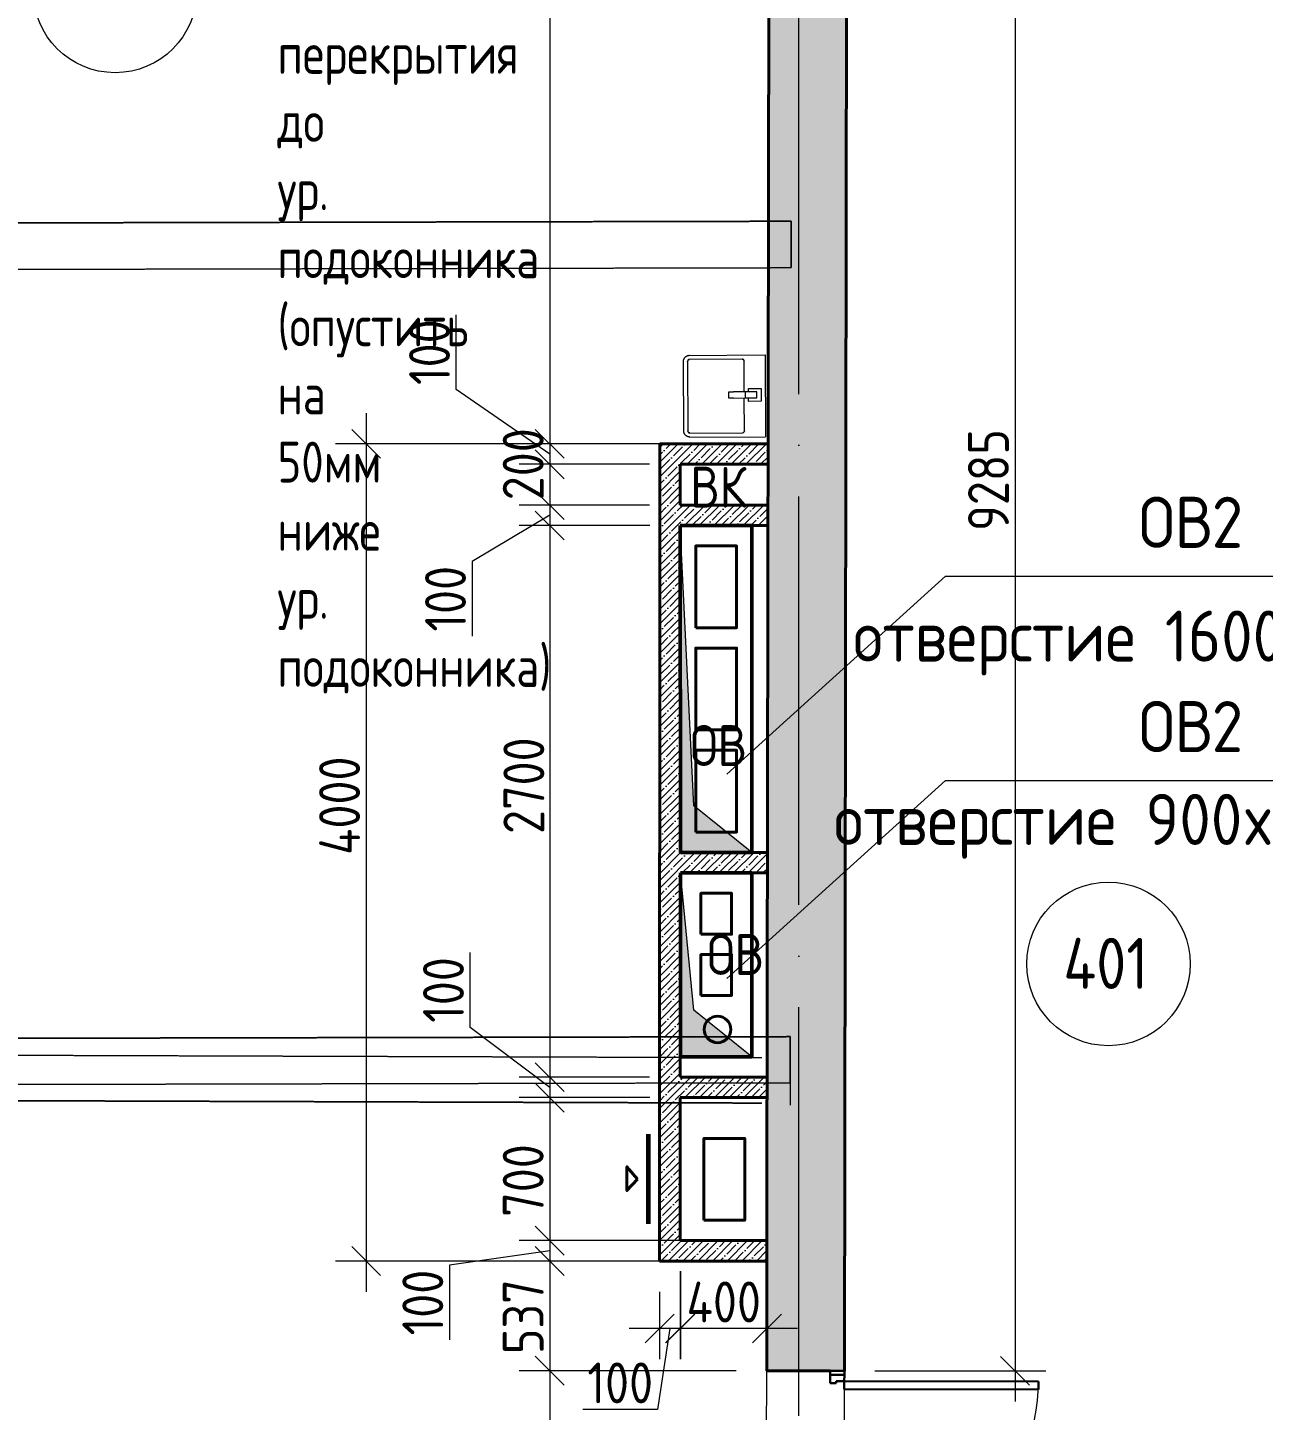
# Model space of a CAD drawing. Header units: millimetres. Extents: x 3050 to 430575, y -569542 to 36130.
# Drawn here: x 276206 to 282252, y -403270 to -396502 of the extents above; entities that cross this region are included whole.
import ezdxf
from ezdxf import colors
from ezdxf.entities.mleader import LeaderData, LeaderLine
from ezdxf.math import Vec2, Vec3

# ---------------------------------------------------------------- set-up
doc = ezdxf.new("R2010")
doc.units = ezdxf.units.MM
doc.linetypes.add('ADSK_Линия сетки', pattern=[25, 20, -2.5, 0, -2.5])
doc.linetypes.add('ADSK_Сверху', pattern=[4.5, 3, -1.5])
for name, color, linetype, lineweight in [('Двери', 7, 'Continuous', 18), ('Каркас', 7, 'Continuous', 18), ('Марки', 7, 'Continuous', 20), ('Марки помещений', 7, 'Continuous', 20), ('Обобщенные модели', 7, 'Continuous', 18), ('Оси', 7, 'Continuous', 9), ('Размеры', 7, 'Continuous', 9), ('Сантехника', 7, 'Continuous', 18), ('Стены внутренние', 7, 'Continuous', 18), ('Узлы', 7, 'Continuous', 18)]:
    doc.layers.add(name, color=color, linetype=linetype, lineweight=lineweight)
doc.styles.add('GOST Common', font='GOST_Common.ttf', dxfattribs={"width": 0.9, "height": 200})
doc.styles.add('GOST Common_2', font='GOST_Common.ttf', dxfattribs={"width": 0.9, "height": 250})
doc.styles.add('ISOCPEUR_1', font='isocpeur.ttf', dxfattribs={"width": 0.9, "height": 250})
doc.dimstyles.new('ADSK_Основной_2_мм_Округление_до_1_мм_1', dxfattribs={"dimscale": 304.8, "dimtxt": 201.142999, "dimasz": 0.463911, "dimexe": 0.492126, "dimexo": 0.492126, "dimgap": 0.098425, "dimtad": 1, "dimdec": 0, "dimdsep": 46, "dimtxsty": 'GOST Common', "dimblk1": 'OBLIQUE', "dimblk2": 'OBLIQUE', "dimsah": 1, "dimcen": 0.09, "dimdle": 0.492126, "dimazin": 2, "dimtfac": 1, "dimtdec": 4, "dimtix": 1, "dimtmove": 1, "dimatfit": 3, "dimfxl": 1, "dimtvp": 1, "dimtolj": 1, "dimtzin": 0, "dimlwd": 20, "dimlwe": 20, "dimarcsym": 2})

# ---------------------------------------------------------------- blocks, each defined once
blk = doc.blocks.new('ADSK_БалкаЖБ_Прямоугольная - 227х478мм-864777-04 План 4-го этажа маркировочный')
at = {"layer": 'Каркас', "color": 253, "linetype": 'ADSK_Сверху', "true_color": 0xaaaaaa}
for p, q in [((-3222.6, 113.5), (-3222.6, -113.5)), ((-3222.6, 113.5), (3222.6, 113.5)), ((3222.6, -113.5), (3222.6, 113.5)), ((-3222.6, -113.5), (3222.6, -113.5))]:
    blk.add_line(p, q, dxfattribs=at)
at = {"layer": 'Каркас', "color": 253, "linetype": 'ADSK_Сверху', "true_color": 0xb2b2b2}
for p, q in [((-3222.6, -113.5), (-3222.6, 113.5)), ((3222.6, 113.5), (-3222.6, 113.5)), ((3222.6, 113.5), (3222.6, -113.5)), ((-3222.6, -113.5), (3222.6, -113.5))]:
    blk.add_line(p, q, dxfattribs=at)
blk = doc.blocks.new('ADSK_БалкаЖБ_Прямоугольная - 225_2х468мм-865025-04 План 4-го этажа маркировочный')
at = {"layer": 'Каркас', "color": 253, "linetype": 'ADSK_Сверху', "true_color": 0xaaaaaa}
for p, q in [((-3224.3, 112.6), (-3224.3, -112.6)), ((-3224.3, 112.6), (3224.3, 112.6)), ((3224.3, -112.6), (3224.3, 112.6)), ((-3224.3, -112.6), (3224.3, -112.6))]:
    blk.add_line(p, q, dxfattribs=at)
at = {"layer": 'Каркас', "color": 253, "linetype": 'ADSK_Сверху', "true_color": 0xb2b2b2}
for p, q in [((-3224.3, -112.6), (-3224.3, 112.6)), ((3224.3, 112.6), (-3224.3, 112.6)), ((3224.3, 112.6), (3224.3, -112.6)), ((-3224.3, -112.6), (3224.3, -112.6))]:
    blk.add_line(p, q, dxfattribs=at)
blk = doc.blocks.new('AC_Дверь_Двупольная - Д-28п 1500х2200h-V178-04 План 4-го этажа маркировочный')
at = {"layer": 'Двери', "lineweight": 30}
for p, q in [((-700, 1140), (-660, 1140)), ((-700, 190), (-700, 1140)), ((-660, 1140), (-660, 190)), ((700, 640), (660, 640)), ((660, 640), (660, 190)), ((700, 190), (700, 640)), ((-750, 190), (-730, 190)), ((-750, 120), (-750, 190)), ((-730, 190), (-700, 190)), ((-730, 120), (-730, 190)), ((-730, 190), (-730, 120)), ((-660, 190), (-700, 190)), ((-700, 190), (-700, 150)), ((-700, 150), (-690, 150)), ((-690, 150), (-690, 120)), ((660, 190), (700, 190)), ((700, 150), (690, 150)), ((690, 150), (690, 120)), ((730, 190), (700, 190)), ((700, 190), (700, 150)), ((730, 120), (730, 190)), ((750, 190), (730, 190)), ((730, 190), (730, 120)), ((750, 120), (750, 190)), ((-730, 120), (-750, 120)), ((-690, 120), (-730, 120)), ((690, 120), (730, 120)), ((730, 120), (750, 120))]:
    blk.add_line(p, q, dxfattribs=at)
at = {"layer": 'Двери'}
for centre, radius, start, end in [((-700, 190), 950, 360, 90), ((700, 190), 450, 90, 180)]:
    blk.add_arc(centre, radius, start, end, dxfattribs=at)
blk = doc.blocks.new('ADSK_Марка_Помещение_ОдноЗначение - Номер-247393-04 План 4-го этажа маркировочный')
at = {"layer": 'Марки помещений'}
blk.add_circle((0, 0), 4, dxfattribs=at)
blk = doc.blocks.new('Parametric_Porcelain_bathroom_sink_20774 - 500х430мм-V104-02 План 2-го этажа маркировочный')
at = {"layer": 'Сантехника'}
for p, q in [((-124.8, 513.3), (-125, 140)), ((-105, 253.2), (-105, 510)), ((247.1, 539.9), (-96.2, 540)), ((-95, 520), (245, 520)), ((255.3, 510.1), (255.3, 253.2)), ((275.5, 513.3), (275.3, 140)), ((85.1, 319.1), (55.1, 319.1)), ((55.1, 319.1), (55.1, 296.1)), ((85.1, 319.1), (55.1, 319.1)), ((55.1, 236.5), (55.1, 296.1)), ((85.1, 296.1), (85.1, 319.1)), ((85.1, 296.1), (85.1, 236.5)), ((55.1, 243.2), (-95, 243.2)), ((38.4, 221.2), (38.4, 161.6)), ((55.1, 223.1), (40.2, 223.1)), ((55.1, 201.5), (55.1, 236.5)), ((85.1, 236.5), (55.1, 236.5)), ((245.3, 243.2), (85.1, 243.2)), ((85.1, 236.5), (85.1, 201.5)), ((99.8, 223.1), (85.1, 223.1)), ((101.6, 161.6), (101.6, 221.2)), ((-125, 140), (-120, 140)), ((-120, 140), (-115, 140)), ((-115, 140), (275.3, 140)), ((39.8, 160.1), (100.1, 160.1)), ((55.1, 181.5), (55.1, 201.5)), ((85.1, 181.5), (55.1, 181.5)), ((85.1, 201.5), (85.1, 181.5))]:
    blk.add_line(p, q, dxfattribs=at)
at = {"layer": 'Сантехника', "flags": 128}
for points in [[(-95, 540), (-96.2, 540), (-97.4, 539.9), (-98.6, 539.8), (-99.8, 539.6), (-101, 539.4), (-102.2, 539.1), (-103.3, 538.8), (-104.5, 538.5), (-105.6, 538.1), (-106.7, 537.6), (-107.8, 537.1), (-108.9, 536.6), (-109.9, 536), (-111, 535.4), (-112, 534.8), (-112.9, 534.1), (-113.9, 533.3), (-114.8, 532.6), (-115.7, 531.7), (-116.5, 530.9), (-117.4, 530), (-118.1, 529.1), (-118.9, 528.2), (-119.6, 527.2), (-120.3, 526.2), (-120.9, 525.2), (-121.5, 524.1), (-122, 523.1), (-122.5, 522), (-123, 520.9), (-123.4, 519.7), (-123.8, 518.6), (-124.1, 517.4), (-124.4, 516.3), (-124.6, 515.1), (-124.8, 513.9), (-124.9, 512.7), (-125, 511.5), (-125, 510.3), (-125, 510)], [(-105, 510), (-105, 510.4), (-105, 510.8), (-104.9, 511.2), (-104.9, 511.6), (-104.8, 512), (-104.7, 512.4), (-104.6, 512.8), (-104.5, 513.1), (-104.4, 513.5), (-104.2, 513.9), (-104.1, 514.3), (-103.9, 514.6), (-103.7, 515), (-103.5, 515.3), (-103.3, 515.6), (-103, 516), (-102.8, 516.3), (-102.5, 516.6), (-102.3, 516.9), (-102, 517.2), (-101.7, 517.4), (-101.4, 517.7), (-101.1, 518), (-100.8, 518.2), (-100.4, 518.4), (-100.1, 518.6), (-99.7, 518.8), (-99.4, 519), (-99, 519.2), (-98.6, 519.3), (-98.3, 519.5), (-97.9, 519.6), (-97.5, 519.7), (-97.1, 519.8), (-96.7, 519.9), (-96.3, 519.9), (-95.9, 520), (-95.5, 520), (-95.1, 520), (-95, 520)], [(-104.9, 511.3), (-105, 510.9), (-105, 510.5), (-105, 510.1), (-105, 510)], [(-101, 518), (-101.3, 517.8), (-101.6, 517.5), (-101.9, 517.2), (-102.2, 517), (-102.5, 516.7)], [(-95, 520), (-95.4, 520), (-95.8, 520), (-96.2, 519.9), (-96.6, 519.9)], [(275, 510), (275, 511.2), (274.9, 512.4), (274.8, 513.6), (274.6, 514.8), (274.4, 516), (274.1, 517.1), (273.8, 518.3), (273.5, 519.4), (273.1, 520.6), (272.6, 521.7), (272.1, 522.8), (271.6, 523.9), (271, 524.9), (270.4, 525.9), (269.8, 526.9), (269.1, 527.9), (268.3, 528.9), (267.6, 529.8), (266.7, 530.7), (265.9, 531.5), (265, 532.3), (264.1, 533.1), (263.2, 533.9), (262.2, 534.6), (261.2, 535.2), (260.2, 535.9), (259.1, 536.5), (258.1, 537), (257, 537.5), (255.9, 538), (254.7, 538.4), (253.6, 538.7), (252.4, 539.1), (251.3, 539.3), (250.1, 539.6), (248.9, 539.7), (247.7, 539.9), (246.5, 540), (245.3, 540), (245, 540)], [(246.3, 519.9), (245.9, 520), (245.5, 520), (245.1, 520), (245, 520)], [(245, 520), (245.4, 520), (245.8, 520), (246.2, 519.9), (246.6, 519.9), (247, 519.8), (247.4, 519.7), (247.8, 519.6), (248.1, 519.5), (248.5, 519.4), (248.9, 519.2), (249.3, 519), (249.6, 518.9), (250, 518.7), (250.3, 518.5), (250.6, 518.3), (251, 518), (251.3, 517.8), (251.6, 517.5), (251.9, 517.2), (252.2, 517), (252.4, 516.7), (252.7, 516.4), (253, 516.1), (253.2, 515.7), (253.4, 515.4), (253.6, 515.1), (253.8, 514.7), (254, 514.4), (254.2, 514), (254.3, 513.6), (254.5, 513.2), (254.6, 512.9), (254.7, 512.5), (254.8, 512.1), (254.9, 511.7), (254.9, 511.3), (255, 510.9), (255, 510.5), (255, 510.1), (255, 510)], [(253, 516), (252.8, 516.3), (252.5, 516.6), (252.2, 516.9), (252, 517.2), (251.7, 517.4)], [(255, 510), (255, 510.4), (255, 510.8), (254.9, 511.2), (254.9, 511.6)], [(-105, 253.2), (-105, 252.8), (-105, 252.4), (-104.9, 252), (-104.9, 251.6)], [(-95, 243.2), (-95.4, 243.2), (-95.8, 243.2), (-96.2, 243.2), (-96.6, 243.3), (-97, 243.4), (-97.4, 243.5), (-97.8, 243.6), (-98.1, 243.7), (-98.5, 243.8), (-98.9, 244), (-99.3, 244.1), (-99.6, 244.3), (-100, 244.5), (-100.3, 244.7), (-100.6, 244.9), (-101, 245.2), (-101.3, 245.4), (-101.6, 245.7), (-101.9, 245.9), (-102.2, 246.2), (-102.4, 246.5), (-102.7, 246.8), (-103, 247.1), (-103.2, 247.4), (-103.4, 247.8), (-103.6, 248.1), (-103.8, 248.5), (-104, 248.8), (-104.2, 249.2), (-104.3, 249.5), (-104.5, 249.9), (-104.6, 250.3), (-104.7, 250.7), (-104.8, 251.1), (-104.9, 251.5), (-104.9, 251.9), (-105, 252.3), (-105, 252.7), (-105, 253.1), (-105, 253.2)], [(-103, 247.2), (-102.8, 246.9), (-102.5, 246.6), (-102.2, 246.3), (-102, 246), (-101.7, 245.7)], [(-96.3, 243.3), (-95.9, 243.2), (-95.5, 243.2), (-95.1, 243.2), (-95, 243.2)], [(255.3, 253.2), (255.3, 252.8), (255.3, 252.4), (255.2, 252), (255.2, 251.6), (255.1, 251.2), (255, 250.8), (254.9, 250.4), (254.8, 250), (254.7, 249.6), (254.5, 249.3), (254.4, 248.9), (254.2, 248.6), (254, 248.2), (253.8, 247.9), (253.6, 247.5), (253.3, 247.2), (253.1, 246.9), (252.8, 246.6), (252.6, 246.3), (252.3, 246), (252, 245.7), (251.7, 245.5), (251.4, 245.2), (251, 245), (250.7, 244.8), (250.4, 244.5), (250, 244.4), (249.7, 244.2), (249.3, 244), (248.9, 243.9), (248.6, 243.7), (248.2, 243.6), (247.8, 243.5), (247.4, 243.4), (247, 243.3), (246.6, 243.3), (246.2, 243.2), (245.8, 243.2), (245.4, 243.2), (245.3, 243.2)], [(245.3, 243.2), (245.7, 243.2), (246.1, 243.2), (246.5, 243.2), (246.9, 243.3)], [(251.3, 245.2), (251.6, 245.4), (251.9, 245.7), (252.2, 245.9), (252.5, 246.2), (252.8, 246.5)], [(255.2, 251.9), (255.3, 252.3), (255.3, 252.7), (255.3, 253.1), (255.3, 253.2)]]:
    blk.add_lwpolyline(points, dxfattribs=at)
at = {"layer": 'Сантехника'}
for centre, radius, start, end in [((40.2, 221.2), 1.87, 90, 180), ((40.2, 221.2), 1.87, 120, 150), ((40.2, 221.2), 1.87, 120, 150), ((40.2, 221.2), 1.87, 120, 150), ((99.8, 221.2), 1.87, 0, 90), ((99.8, 221.2), 1.87, 30, 60), ((99.8, 221.2), 1.87, 30, 60), ((99.8, 221.2), 1.87, 30, 60), ((39.8, 161.6), 1.49, 180, 270), ((100.1, 161.6), 1.49, 270, 360)]:
    blk.add_arc(centre, radius, start, end, dxfattribs=at)
blk = doc.blocks.new('_Oblique')
at = {"color": 0, "linetype": 'ByBlock', "lineweight": -2}
blk.add_line((-0.5, -0.5), (0.5, 0.5), dxfattribs=at)
blk = doc.blocks.new('*D12171')
at = {"layer": 'Defpoints', "color": 0, "transparency": 16777216}
for p in [(280216.6, -393790.9), (280201.8, -403076.3), (281037.1, -403076.3)]:
    blk.add_point(p, dxfattribs=at)
at = {"layer": 'Размеры', "color": 0, "lineweight": 20, "transparency": 16777216}
for p, q in [((281037.1, -393640.9), (281037.1, -403226.3)), ((280366.6, -393790.9), (281187.1, -393790.9)), ((280351.8, -403076.3), (281187.1, -403076.3))]:
    blk.add_line(p, q, dxfattribs=at)
at = {"layer": 'Размеры', "color": 0, "lineweight": 20, "transparency": 16777216, "xscale": 141.4, "yscale": 141.4, "zscale": 141.4}
for p, rotation in [((281037.1, -393790.9), 90), ((281037.1, -403076.3), 270)]:
    blk.add_blockref('_Oblique', p, dxfattribs=dict(at, rotation=rotation))
at = {"layer": 'Размеры', "color": 0, "transparency": 16777216, "insert": (280907.1, -398716.3), "char_height": 200, "attachment_point": 5, "rotation": 90, "style": 'GOST Common'}
blk.add_mtext('\\A1;9285', dxfattribs=at)
blk = doc.blocks.new('*D12172')
at = {"layer": 'Defpoints', "color": 0, "transparency": 16777216}
for p in [(279836.6, -393786.7), (278760.3, -398539), (279829.1, -398539)]:
    blk.add_point(p, dxfattribs=at)
at = {"layer": 'Размеры', "color": 0, "lineweight": 20, "transparency": 16777216}
for p, q in [((278760.3, -393636.7), (278760.3, -398689)), ((279686.6, -393786.7), (278610.3, -393786.7)), ((279679.1, -398539), (278610.3, -398539))]:
    blk.add_line(p, q, dxfattribs=at)
at = {"layer": 'Размеры', "color": 0, "lineweight": 20, "transparency": 16777216, "xscale": 141.4, "yscale": 141.4, "zscale": 141.4}
for p, rotation in [((278760.3, -393786.7), 90), ((278760.3, -398539), 270)]:
    blk.add_blockref('_Oblique', p, dxfattribs=dict(at, rotation=rotation))
at = {"layer": 'Размеры', "color": 0, "transparency": 16777216, "insert": (278630.3, -395840.6), "char_height": 200, "attachment_point": 5, "rotation": 90, "style": 'GOST Common'}
blk.add_mtext('\\A1;4752', dxfattribs=at)
blk = doc.blocks.new('*D12173')
at = {"layer": 'Defpoints', "color": 0, "transparency": 16777216}
for p in [(279298.7, -398539), (278760.3, -398639), (279398.7, -398639)]:
    blk.add_point(p, dxfattribs=at)
at = {"layer": 'Размеры', "color": 0, "lineweight": 20, "transparency": 16777216}
for p, q in [((278302, -398273.4), (278302, -397907.4)), ((278760.3, -398589), (278302, -398273.4)), ((278760.3, -398389), (278760.3, -398789)), ((279148.7, -398539), (278610.3, -398539)), ((279248.7, -398639), (278610.3, -398639))]:
    blk.add_line(p, q, dxfattribs=at)
at = {"layer": 'Размеры', "color": 0, "lineweight": 20, "transparency": 16777216, "xscale": 141.4, "yscale": 141.4, "zscale": 141.4}
for p, rotation in [((278760.3, -398539), 90), ((278760.3, -398639), 270)]:
    blk.add_blockref('_Oblique', p, dxfattribs=dict(at, rotation=rotation))
at = {"layer": 'Размеры', "color": 0, "transparency": 16777216, "insert": (278172, -398090.4), "char_height": 200, "attachment_point": 5, "rotation": 90, "style": 'GOST Common'}
blk.add_mtext('\\A1;100', dxfattribs=at)
blk = doc.blocks.new('*D12174')
at = {"layer": 'Defpoints', "color": 0, "transparency": 16777216}
for p in [(279398.7, -398639), (278760.3, -398839), (279398.7, -398839)]:
    blk.add_point(p, dxfattribs=at)
at = {"layer": 'Размеры', "color": 0, "lineweight": 20, "transparency": 16777216}
for p, q in [((278760.3, -398489), (278760.3, -398989)), ((279248.7, -398639), (278610.3, -398639)), ((279248.7, -398839), (278610.3, -398839))]:
    blk.add_line(p, q, dxfattribs=at)
at = {"layer": 'Размеры', "color": 0, "lineweight": 20, "transparency": 16777216, "xscale": 141.4, "yscale": 141.4, "zscale": 141.4}
for p, rotation in [((278760.3, -398639), 90), ((278760.3, -398839), 270)]:
    blk.add_blockref('_Oblique', p, dxfattribs=dict(at, rotation=rotation))
at = {"layer": 'Размеры', "color": 0, "transparency": 16777216, "insert": (278630.3, -398639), "char_height": 200, "attachment_point": 5, "rotation": 90, "style": 'GOST Common'}
blk.add_mtext('\\A1;200', dxfattribs=at)
blk = doc.blocks.new('*D12175')
at = {"layer": 'Defpoints', "color": 0, "transparency": 16777216}
for p in [(279398.7, -398839), (278760.3, -398939), (279399.4, -398939)]:
    blk.add_point(p, dxfattribs=at)
at = {"layer": 'Размеры', "color": 0, "lineweight": 20, "transparency": 16777216}
for p, q in [((278760.3, -398689), (278760.3, -399089)), ((279248.7, -398839), (278610.3, -398839)), ((278760.3, -398889), (278380.2, -399114.3)), ((279249.4, -398939), (278610.3, -398939)), ((278380.2, -399114.3), (278380.2, -399480.3))]:
    blk.add_line(p, q, dxfattribs=at)
at = {"layer": 'Размеры', "color": 0, "lineweight": 20, "transparency": 16777216, "xscale": 141.4, "yscale": 141.4, "zscale": 141.4}
for p, rotation in [((278760.3, -398839), 90), ((278760.3, -398939), 270)]:
    blk.add_blockref('_Oblique', p, dxfattribs=dict(at, rotation=rotation))
at = {"layer": 'Размеры', "color": 0, "transparency": 16777216, "insert": (278250.2, -399297.3), "char_height": 200, "attachment_point": 5, "rotation": 90, "style": 'GOST Common'}
blk.add_mtext('\\A1;100', dxfattribs=at)
blk = doc.blocks.new('*D12176')
at = {"layer": 'Defpoints', "color": 0, "transparency": 16777216}
for p in [(279399.4, -398939), (278760.3, -401639), (279398.6, -401639)]:
    blk.add_point(p, dxfattribs=at)
at = {"layer": 'Размеры', "color": 0, "lineweight": 20, "transparency": 16777216}
for p, q in [((278760.3, -398789), (278760.3, -401789)), ((279249.4, -398939), (278610.3, -398939)), ((279248.6, -401639), (278610.3, -401639))]:
    blk.add_line(p, q, dxfattribs=at)
at = {"layer": 'Размеры', "color": 0, "lineweight": 20, "transparency": 16777216, "xscale": 141.4, "yscale": 141.4, "zscale": 141.4}
for p, rotation in [((278760.3, -398939), 90), ((278760.3, -401639), 270)]:
    blk.add_blockref('_Oblique', p, dxfattribs=dict(at, rotation=rotation))
at = {"layer": 'Размеры', "color": 0, "transparency": 16777216, "insert": (278633.6, -400212.1), "char_height": 200, "attachment_point": 5, "rotation": 90, "style": 'GOST Common'}
blk.add_mtext('\\A1;2700', dxfattribs=at)
blk = doc.blocks.new('*D12177')
at = {"layer": 'Defpoints', "color": 0, "transparency": 16777216}
for p in [(279398.7, -401639), (278760.3, -401739), (279399.4, -401739)]:
    blk.add_point(p, dxfattribs=at)
at = {"layer": 'Размеры', "color": 0, "lineweight": 20, "transparency": 16777216}
for p, q in [((278370.2, -401395.1), (278370.2, -401029.1)), ((278760.3, -401689), (278370.2, -401395.1)), ((278760.3, -401489), (278760.3, -401889)), ((279248.7, -401639), (278610.3, -401639)), ((279249.4, -401739), (278610.3, -401739))]:
    blk.add_line(p, q, dxfattribs=at)
at = {"layer": 'Размеры', "color": 0, "lineweight": 20, "transparency": 16777216, "xscale": 141.4, "yscale": 141.4, "zscale": 141.4}
for p, rotation in [((278760.3, -401639), 90), ((278760.3, -401739), 270)]:
    blk.add_blockref('_Oblique', p, dxfattribs=dict(at, rotation=rotation))
at = {"layer": 'Размеры', "color": 0, "transparency": 16777216, "insert": (278240.2, -401212.1), "char_height": 200, "attachment_point": 5, "rotation": 90, "style": 'GOST Common'}
blk.add_mtext('\\A1;100', dxfattribs=at)
blk = doc.blocks.new('*D12178')
at = {"layer": 'Defpoints', "color": 0, "transparency": 16777216}
for p in [(279399.4, -401739), (278760.3, -402439), (279399.4, -402439)]:
    blk.add_point(p, dxfattribs=at)
at = {"layer": 'Размеры', "color": 0, "lineweight": 20, "transparency": 16777216}
for p, q in [((278760.3, -401589), (278760.3, -402589)), ((279249.4, -401739), (278610.3, -401739)), ((279249.4, -402439), (278610.3, -402439))]:
    blk.add_line(p, q, dxfattribs=at)
at = {"layer": 'Размеры', "color": 0, "lineweight": 20, "transparency": 16777216, "xscale": 141.4, "yscale": 141.4, "zscale": 141.4}
for p, rotation in [((278760.3, -401739), 90), ((278760.3, -402439), 270)]:
    blk.add_blockref('_Oblique', p, dxfattribs=dict(at, rotation=rotation))
at = {"layer": 'Размеры', "color": 0, "transparency": 16777216, "insert": (278630.3, -402144.7), "char_height": 200, "attachment_point": 5, "rotation": 90, "style": 'GOST Common'}
blk.add_mtext('\\A1;700', dxfattribs=at)
blk = doc.blocks.new('*D12179')
at = {"layer": 'Defpoints', "color": 0, "transparency": 16777216}
for p in [(279822.8, -402439), (278760.3, -402539), (279822.7, -402539)]:
    blk.add_point(p, dxfattribs=at)
at = {"layer": 'Размеры', "color": 0, "lineweight": 20, "transparency": 16777216}
for p, q in [((278760.3, -402289), (278760.3, -402689)), ((279672.8, -402439), (278610.3, -402439)), ((278760.3, -402489), (278269.1, -402559)), ((278269.1, -402559), (278269.1, -402925)), ((279672.7, -402539), (278610.3, -402539))]:
    blk.add_line(p, q, dxfattribs=at)
at = {"layer": 'Размеры', "color": 0, "lineweight": 20, "transparency": 16777216, "xscale": 141.4, "yscale": 141.4, "zscale": 141.4}
for p, rotation in [((278760.3, -402439), 90), ((278760.3, -402539), 270)]:
    blk.add_blockref('_Oblique', p, dxfattribs=dict(at, rotation=rotation))
at = {"layer": 'Размеры', "color": 0, "transparency": 16777216, "insert": (278139.1, -402742), "char_height": 200, "attachment_point": 5, "rotation": 90, "style": 'GOST Common'}
blk.add_mtext('\\A1;100', dxfattribs=at)
blk = doc.blocks.new('*D12180')
at = {"layer": 'Defpoints', "color": 0, "transparency": 16777216}
for p in [(279822.7, -402539), (278760.3, -403075.7), (279822.7, -403075.7)]:
    blk.add_point(p, dxfattribs=at)
at = {"layer": 'Размеры', "color": 0, "lineweight": 20, "transparency": 16777216}
for p, q in [((278760.3, -402389), (278760.3, -403225.7)), ((279672.7, -402539), (278610.3, -402539)), ((279672.7, -403075.7), (278610.3, -403075.7))]:
    blk.add_line(p, q, dxfattribs=at)
at = {"layer": 'Размеры', "color": 0, "lineweight": 20, "transparency": 16777216, "xscale": 141.4, "yscale": 141.4, "zscale": 141.4}
for p, rotation in [((278760.3, -402539), 90), ((278760.3, -403075.7), 270)]:
    blk.add_blockref('_Oblique', p, dxfattribs=dict(at, rotation=rotation))
at = {"layer": 'Размеры', "color": 0, "transparency": 16777216, "insert": (278630.3, -402811.4), "char_height": 200, "attachment_point": 5, "rotation": 90, "style": 'GOST Common'}
blk.add_mtext('\\A1;537', dxfattribs=at)
blk = doc.blocks.new('*D12181')
at = {"layer": 'Defpoints', "color": 0, "transparency": 16777216}
for p in [(279822.7, -403075.7), (278760.3, -404575.7), (279819.4, -404575.7)]:
    blk.add_point(p, dxfattribs=at)
at = {"layer": 'Размеры', "color": 0, "lineweight": 20, "transparency": 16777216}
for p, q in [((278760.3, -402925.7), (278760.3, -404725.7)), ((279672.7, -403075.7), (278610.3, -403075.7)), ((279669.4, -404575.7), (278610.3, -404575.7))]:
    blk.add_line(p, q, dxfattribs=at)
at = {"layer": 'Размеры', "color": 0, "lineweight": 20, "transparency": 16777216, "xscale": 141.4, "yscale": 141.4, "zscale": 141.4}
for p, rotation in [((278760.3, -403075.7), 90), ((278760.3, -404575.7), 270)]:
    blk.add_blockref('_Oblique', p, dxfattribs=dict(at, rotation=rotation))
at = {"layer": 'Размеры', "color": 0, "transparency": 16777216, "insert": (278637.9, -403862.2), "char_height": 200, "attachment_point": 5, "rotation": 90, "style": 'GOST Common'}
blk.add_mtext('\\A1;1500', dxfattribs=at)
blk = doc.blocks.new('*D12217')
at = {"layer": 'Defpoints', "color": 0, "transparency": 16777216}
for p in [(279298.7, -398539), (277861.8, -402539), (279298.1, -402539)]:
    blk.add_point(p, dxfattribs=at)
at = {"layer": 'Размеры', "color": 0, "lineweight": 20, "transparency": 16777216}
for p, q in [((277861.8, -398389), (277861.8, -402689)), ((279148.7, -398539), (277711.8, -398539)), ((279148.1, -402539), (277711.8, -402539))]:
    blk.add_line(p, q, dxfattribs=at)
at = {"layer": 'Размеры', "color": 0, "lineweight": 20, "transparency": 16777216, "xscale": 141.4, "yscale": 141.4, "zscale": 141.4}
for p, rotation in [((277861.8, -398539), 90), ((277861.8, -402539), 270)]:
    blk.add_blockref('_Oblique', p, dxfattribs=dict(at, rotation=rotation))
at = {"layer": 'Размеры', "color": 0, "transparency": 16777216, "insert": (277731.8, -400310.4), "char_height": 200, "attachment_point": 5, "rotation": 90, "style": 'GOST Common'}
blk.add_mtext('\\A1;4000', dxfattribs=at)
blk = doc.blocks.new('*D12218')
at = {"layer": 'Defpoints', "color": 0, "transparency": 16777216}
for p in [(279399.4, -402439), (279822.8, -402439), (279399.4, -402869.2)]:
    blk.add_point(p, dxfattribs=at)
at = {"layer": 'Размеры', "color": 0, "lineweight": 20, "transparency": 16777216}
for p, q in [((279399.4, -402589), (279399.4, -403019.2)), ((279822.8, -402589), (279822.8, -403019.2)), ((279972.8, -402869.2), (279249.4, -402869.2))]:
    blk.add_line(p, q, dxfattribs=at)
at = {"layer": 'Размеры', "color": 0, "lineweight": 20, "transparency": 16777216, "xscale": 141.4, "yscale": 141.4, "zscale": 141.4, "rotation": 180}
blk.add_blockref('_Oblique', (279399.4, -402869.2), dxfattribs=at)
at = {"layer": 'Размеры', "color": 0, "lineweight": 20, "transparency": 16777216, "xscale": 141.4, "yscale": 141.4, "zscale": 141.4}
blk.add_blockref('_Oblique', (279822.8, -402869.2), dxfattribs=at)
at = {"layer": 'Размеры', "color": 0, "transparency": 16777216, "insert": (279611.9, -402739.2), "char_height": 200, "attachment_point": 5, "style": 'GOST Common'}
blk.add_mtext('\\A1;400', dxfattribs=at)
blk = doc.blocks.new('*D12220')
at = {"layer": 'Defpoints', "color": 0, "transparency": 16777216}
for p in [(279398, -402439), (279298.1, -402539), (279298.1, -402869.2)]:
    blk.add_point(p, dxfattribs=at)
at = {"layer": 'Размеры', "color": 0, "lineweight": 20, "transparency": 16777216}
for p, q in [((279398, -402589), (279398, -403019.2)), ((279298.1, -402689), (279298.1, -403019.2)), ((279548, -402869.2), (279148.1, -402869.2)), ((279348, -402869.2), (279288.3, -403265.3)), ((279288.3, -403265.3), (278922.3, -403265.3))]:
    blk.add_line(p, q, dxfattribs=at)
at = {"layer": 'Размеры', "color": 0, "lineweight": 20, "transparency": 16777216, "xscale": 141.4, "yscale": 141.4, "zscale": 141.4, "rotation": 180}
blk.add_blockref('_Oblique', (279298.1, -402869.2), dxfattribs=at)
at = {"layer": 'Размеры', "color": 0, "lineweight": 20, "transparency": 16777216, "xscale": 141.4, "yscale": 141.4, "zscale": 141.4}
blk.add_blockref('_Oblique', (279398, -402869.2), dxfattribs=at)
at = {"layer": 'Размеры', "color": 0, "transparency": 16777216, "insert": (279105.3, -403135.3), "char_height": 200, "attachment_point": 5, "style": 'GOST Common'}
blk.add_mtext('\\A1;100', dxfattribs=at)

msp = doc.modelspace()

# ---------------------------------------------------------------- hatches: boundary and pattern name
at = {"layer": 'Стены внутренние', "true_color": 0xc0c0c0}
h = msp.add_hatch(color=9, dxfattribs=at)
h.paths.add_polyline_path([(280191.3, -409684.01), (280193.52, -408287.06), (279813.52, -408286.46), (279811.3, -409681.8), (280190.52, -409684)])
h.paths.add_polyline_path([(280195.7, -406921), (280199.44, -404576.3), (279819.44, -404576.3), (279815.7, -406920.39), (280081.18, -406920.82)])
h.paths.add_polyline_path([(280201.83, -403076.3), (280212.57, -396335.29), (279832.57, -396334.69), (279821.83, -403075.69), (280131.83, -403076.19)])
h.paths.add_polyline_path([(280214.76, -394959.26), (280214.76, -394958.65), (280216.62, -393790.89), (279836.63, -393786.69), (279834.76, -394958.65), (280212.57, -394959.26)])
at = {"layer": 'Стены внутренние', "lineweight": 9}
h = msp.add_hatch(dxfattribs=at)
h.set_pattern_fill('ANSI35', color=256, scale=8, style=0)
h.set_pattern_definition([(45, (279419.606, -430621.92), (-35.921024, 35.921024), []), (45, (279455.527, -430621.92), (-35.921024, 35.921024), [63.5, -12.7, 0, -12.7])])
h.paths.add_polyline_path([(279398.63, -398639.03), (279828.9, -398639.03), (279829.06, -398539.03), (279298.63, -398539.03), (279298.06, -402539.03), (279822.68, -402539.03), (279823.96, -402439.03), (279398.59, -402439.03), (279398.52, -401739.03), (279823.96, -401739.03), (279823.96, -401639.03), (279398.6, -401639.03), (279399.35, -400639.03), (279825.71, -400639.03), (279825.87, -400539.03), (279399.35, -400539.03), (279399.4, -398939.03), (279828.42, -398939.03), (279828.58, -398839.03), (279398.68, -398839.03)])
at = {"layer": 'Узлы', "lineweight": 50, "true_color": 0xf26722}
for points in [[(279749.35, -400539.03), (279466.01, -400310.79), (279398.68, -398939.03), (279399.35, -400539.03), (279574.35, -400539.03)], [(279749.35, -401539.03), (279466.01, -401310.79), (279399.35, -400639.03), (279399.35, -401539.03), (279574.35, -401539.03)]]:
    msp.add_hatch(color=30, dxfattribs=at).paths.add_polyline_path(points)

# ---------------------------------------------------------------- linework, layer by layer
at = {"color": 252, "lineweight": 40, "true_color": 0x939598}
for points in [[(279474.69, -399439.03), (279674.69, -399439.03), (279674.69, -399039.03), (279474.69, -399039.03), (279474.69, -399439.03)], [(279474.69, -399939.03), (279674.69, -399939.03), (279674.69, -399539.03), (279474.69, -399539.03), (279474.69, -399939.03)], [(279474.69, -400439.03), (279674.69, -400439.03), (279674.69, -400039.03), (279474.69, -400039.03), (279474.69, -400439.03)], [(279499.84, -400939.03), (279499.84, -400739.03), (279649.84, -400739.03), (279649.84, -400939.03), (279499.84, -400939.03)], [(279499.84, -401239.03), (279499.84, -401039.03), (279649.84, -401039.03), (279649.84, -401239.03), (279499.84, -401239.03)], [(279514.6, -402339.03), (279714.6, -402339.03), (279714.6, -401939.03), (279514.6, -401939.03), (279514.6, -402339.03)]]:
    msp.add_lwpolyline(points, dxfattribs=at)
at = {"color": 1, "lineweight": 60}
msp.add_lwpolyline([(279241.07, -401918.63), (279241.07, -402356.48)], dxfattribs=at)
at = {"color": 1, "lineweight": 40}
msp.add_lwpolyline([(279189.05, -402137.55), (279137.54, -402077.21), (279137.54, -402193.91), (279189.05, -402137.55)], dxfattribs=at)
at = {"color": 252, "lineweight": 40, "true_color": 0x939598}
msp.add_circle((279581.34, -401405.12), 65, dxfattribs=at)
at = {"layer": 'Каркас', "color": 253, "linetype": 'ADSK_Сверху', "true_color": 0xb2b2b2}
for p, q in [((279797.62, -401544.42), (273480.25, -401524.3)), ((273479.55, -401745.7), (279797.97, -401765.82))]:
    msp.add_line(p, q, dxfattribs=at)
at = {"layer": 'Каркас', "color": 253, "linetype": 'ADSK_Сверху', "true_color": 0xaaaaaa}
for p, q in [((279797.62, -401544.42), (273480.25, -401524.3)), ((279938.42, -401776.19), (279938.57, -401547.39)), ((279797.97, -401765.82), (273479.55, -401745.7))]:
    msp.add_line(p, q, dxfattribs=at)
at = {"layer": 'Марки', "color": 30, "true_color": 0xf26722}
for p, q in [((279626.33, -400155.76), (280696.33, -399187.12)), ((280696.33, -399187.12), (283196.33, -399187.12)), ((279626.33, -401155.76), (280696.33, -400187.12)), ((280696.33, -400187.12), (283196.33, -400187.12))]:
    msp.add_line(p, q, dxfattribs=at)
at = {"layer": 'Обобщенные модели', "color": 30, "true_color": 0xf26722}
for p, q in [((279749.35, -400539.03), (279749.35, -398939.03)), ((279749.35, -401539.03), (279749.35, -400639.03))]:
    msp.add_line(p, q, dxfattribs=at)
at = {"layer": 'Оси', "linetype": 'ADSK_Линия сетки', "ltscale": 100}
msp.add_line((279979.52, -435797.51), (279979.52, -386200.07), dxfattribs=at)
at = {"layer": 'Размеры', "color": 18, "true_color": 0x000000}
msp.add_lwpolyline([(279828.9, -398639.03), (279398.68, -398639.03)], dxfattribs=at)
at = {"layer": 'Стены внутренние', "lineweight": 40}
for p, q in [((279836.63, -393786.69), (279823.16, -402242.13)), ((280201.83, -403076.3), (280216.62, -393790.89)), ((279298.06, -402539.03), (279298.68, -398539.03)), ((279829.06, -398539.03), (279298.68, -398539.03)), ((279398.68, -398839.03), (279398.68, -398639.03)), ((279398.68, -398639.03), (279828.9, -398639.03)), ((279398.68, -398839.03), (279398.68, -398639.03)), ((279828.58, -398839.03), (279398.68, -398839.03)), ((279398.68, -398939.03), (279828.42, -398939.03)), ((279399.35, -400539.03), (279398.68, -398939.03)), ((279399.35, -400539.03), (279398.63, -399239.03)), ((279825.87, -400539.03), (279399.35, -400539.03)), ((279398.59, -401639.03), (279399.35, -400639.03)), ((279399.35, -400639.03), (279825.71, -400639.03)), ((279823.96, -401639.03), (279398.59, -401639.03)), ((279397.99, -402439.03), (279398.52, -401739.03)), ((279823.96, -401739.03), (279398.52, -401739.03)), ((279823.16, -402242.13), (279821.83, -403075.69)), ((279823.96, -402439.03), (279398.59, -402439.03)), ((279823.96, -402539.03), (279298.06, -402539.03)), ((279821.83, -403075.69), (280131.83, -403076.19))]:
    msp.add_line(p, q, dxfattribs=at)
at = {"layer": 'Стены внутренние'}
for p, q in [((279819.44, -404575.69), (279821.83, -403075.69)), ((280201.68, -403166.3), (280199.58, -404486.3))]:
    msp.add_line(p, q, dxfattribs=at)
at = {"layer": 'Узлы', "color": 30, "true_color": 0xf26722}
for p, q in [((279466.01, -400310.79), (279398.68, -398939.03)), ((279399.4, -398939.03), (279399.35, -400539.03)), ((279749.35, -400539.03), (279466.01, -400310.79)), ((279466.01, -401310.79), (279399.35, -400639.03)), ((279399.35, -400639.03), (279399.35, -401539.03)), ((279749.35, -401539.03), (279466.01, -401310.79))]:
    msp.add_line(p, q, dxfattribs=at)
at = {"layer": 'Узлы', "color": 30, "lineweight": 50, "true_color": 0xf26722}
for p, q in [((279399.35, -400539.03), (279398.68, -398939.03)), ((279398.68, -398939.03), (279749.35, -398939.03)), ((279749.35, -398939.03), (279749.35, -400539.03)), ((279749.35, -400539.03), (279399.35, -400539.03)), ((279399.35, -401539.03), (279399.35, -400639.03)), ((279399.35, -400639.03), (279749.35, -400639.03)), ((279749.35, -400639.03), (279749.35, -401539.03)), ((279749.35, -401539.03), (279399.35, -401539.03))]:
    msp.add_line(p, q, dxfattribs=at)

# ---------------------------------------------------------------- block references
at = {"layer": 'Двери', "rotation": 269.9086948406394}
msp.add_blockref('AC_Дверь_Двупольная - Д-28п 1500х2200h-V178-04 План 4-го этажа маркировочный', (280010.63, -403825.99), dxfattribs=at)
at = {"layer": 'Каркас', "color": 253, "linetype": 'ADSK_Сверху', "true_color": 0xaaaaaa, "rotation": 0.1221222580796972}
for name, p in [('ADSK_БалкаЖБ_Прямоугольная - 227х478мм-864777-04 План 4-го этажа маркировочный', (276718.77, -397569.97)), ('ADSK_БалкаЖБ_Прямоугольная - 225_2х468мм-865025-04 План 4-го этажа маркировочный', (276712.79, -401560.13))]:
    msp.add_blockref(name, p, dxfattribs=at)
at = {"layer": 'Марки помещений', "xscale": 99.99999999999993, "yscale": 99.99999999999993, "zscale": 99.99999999999993}
for p in [(276633.16, -396322.69), (281494.09, -401084.85)]:
    msp.add_blockref('ADSK_Марка_Помещение_ОдноЗначение - Номер-247393-04 План 4-го этажа маркировочный', p, dxfattribs=at)
at = {"layer": 'Сантехника', "xscale": -1, "rotation": 90.25722794600918}
msp.add_blockref('Parametric_Porcelain_bathroom_sink_20774 - 500х430мм-V104-02 План 2-го этажа маркировочный', (279954.93, -398228.49), dxfattribs=at)

# ---------------------------------------------------------------- texts
at = {"layer": 'Марки', "color": 30, "lineweight": 40, "true_color": 0xf26722, "style": 'ISOCPEUR_1', "width": 0.9}
for s, p in [('ОВ', (281642.41, -399048.1)), ('2', (281999.6, -399048.1)), ('отверстие 1600x350(h)', (280245.16, -399604.95)), ('ОВ', (281642.41, -400048.1)), ('2', (281999.6, -400048.1)), ('отверстие 900x350(h)', (280150.33, -400502.29))]:
    msp.add_text(s, height=250, dxfattribs=at).set_placement(p)
at = {"layer": 'Марки помещений', "lineweight": 9, "attachment_point": 1, "style": 'GOST Common_2'}
for s, insert, char_height, width in [('ВК', (279447.56, -398650.91), 200, 468.9872), ('ОВ', (279447.23, -399915.89), 200, 468.9872), ('ОВ', (279530.24, -400938.46), 200, 468.9872), ('401', (281273.14, -400957.12), 250, 548.3542)]:
    msp.add_mtext(s, dxfattribs=dict(at, insert=insert, char_height=char_height, width=width))

# ---------------------------------------------------------------- dimensions: what is measured, and where the dimension line sits
at = {"layer": 'Размеры', "color": 18, "true_color": 0x000000}
for base, p1, p2, picture, middle in [((278760.29, -398539.03), (279836.63, -393786.69), (279829.06, -398539.03), '*D12172', (278760.29, -395840.57)), ((281037.08, -403076.3), (280216.62, -393790.89), (280201.83, -403076.3), '*D12171', (281037.08, -398716.35)), ((278760.29, -398639.03), (279298.68, -398539.03), (279398.68, -398639.03), '*D12173', (278302.04, -398243.45)), ((277861.76, -402539.03), (279298.68, -398539.03), (279298.06, -402539.03), '*D12217', (277861.76, -400310.4)), ((278760.29, -398839.03), (279398.68, -398639.03), (279398.68, -398839.03), '*D12174', (278760.29, -398639.03)), ((278760.29, -398939.03), (279398.68, -398839.03), (279399.4, -398939.03), '*D12175', (278380.21, -399144.33)), ((278760.29, -401639.03), (279399.4, -398939.03), (279398.59, -401639.03), '*D12176', (278763.62, -400212.11)), ((278760.29, -401739.03), (279398.68, -401639.03), (279399.4, -401739.03), '*D12177', (278370.23, -401365.07)), ((278760.29, -402439.03), (279399.4, -401739.03), (279399.4, -402439.03), '*D12178', (278760.29, -402144.71)), ((278760.29, -402539.03), (279822.84, -402439.03), (279822.68, -402539.03), '*D12179', (278269.11, -402589.03)), ((278760.29, -403075.69), (279822.68, -402539.03), (279822.68, -403075.69), '*D12180', (278760.29, -402811.41)), ((278760.29, -404575.69), (279822.68, -403075.69), (279819.44, -404575.69), '*D12181', (278767.91, -403862.19))]:
    dim = msp.add_linear_dim(base=base, p1=p1, p2=p2, angle=90, dimstyle='ADSK_Основной_2_мм_Округление_до_1_мм_1', override={"dimpost": '<>'}, dxfattribs=at)
    dim.commit()
    dim.dimension.update_dxf_attribs({"geometry": picture, "text_midpoint": middle, "dimtype": 160})
dim = msp.add_linear_dim(base=(279298.06, -402869.18), p1=(279397.99, -402439.03), p2=(279298.06, -402539.03), dimstyle='ADSK_Основной_2_мм_Округление_до_1_мм_1', override={"dimpost": '<>'}, dxfattribs=at)
dim.commit()
dim.dimension.update_dxf_attribs({"geometry": '*D12220', "text_midpoint": (279258.27, -403265.28), "dimtype": 160})
dim = msp.add_linear_dim(base=(279399.4, -402869.18), p1=(279822.84, -402439.03), p2=(279399.4, -402439.03), text='400', dimstyle='ADSK_Основной_2_мм_Округление_до_1_мм_1', override={"dimpost": '<>'}, dxfattribs=at)
dim.commit()
dim.dimension.update_dxf_attribs({"geometry": '*D12218', "text_midpoint": (279611.92, -402869.18), "dimtype": 160})

# ---------------------------------------------------------------- leaders
ml = msp.add_multileader_mtext('Standard', dxfattribs=at)
ml.set_content('\\pxt9;{\\fISOCPEUR|b0|i0|c204|p34;Выполнить зашивку простенков между \\Pокнами\\P\\W0.8;\\C256;на стальном каркасе с двухслойной обшивкой \\Pцементными плитами Кнауф Аквапанель (12,5 мм) \\Pи минеральным заполнением - 75мм (от верхнего\\Pперекрытия до ур. подоконника (опустить на 50мм\\Pниже ур. подоконника)}', color=(0, 0, 0))
ml.set_leader_properties()
ml.build(insert=Vec2(0, 0))
ml.multileader.update_dxf_attribs({"text_right_attachment_type": 6, "dogleg_length": 0.36, "arrow_head_size": 0.18})
ctx = ml.context
ctx.base_point, ctx.char_height, ctx.arrow_head_size, ctx.landing_gap_size, ctx.plane_origin = Vec3(277427.88, -388656.58), 200, 0.18, 0.09, Vec3(276846.23, -387662.96)
ctx.right_attachment = 6
notes = []
notes.append((ctx, [(0, (1, 1, 0), (277427.52, -388656.58), (1, 0), 0.36, [(0, [(276846.23, -387662.96)], 0, [])])]))
ctx.mtext.insert, ctx.mtext.width, ctx.mtext.flow_direction = Vec3(277427.97, -388526.58), 8.1071, 5
for ctx, leaders in notes:
    for number, flags, end, landing, length, lines in leaders:
        leader = LeaderData()
        leader.index, (leader.has_last_leader_line, leader.has_dogleg_vector, leader.attachment_direction) = number, flags
        leader.last_leader_point, leader.dogleg_vector, leader.dogleg_length = Vec3(end), Vec3(landing), length
        for number, points, colour, breaks in lines:
            line = LeaderLine()
            line.index, line.vertices, line.color, line.breaks = number, Vec3.list(points), colors.encode_raw_color(colour), breaks
            leader.lines.append(line)
        ctx.leaders.append(leader)

doc.saveas('drawing.dxf')
